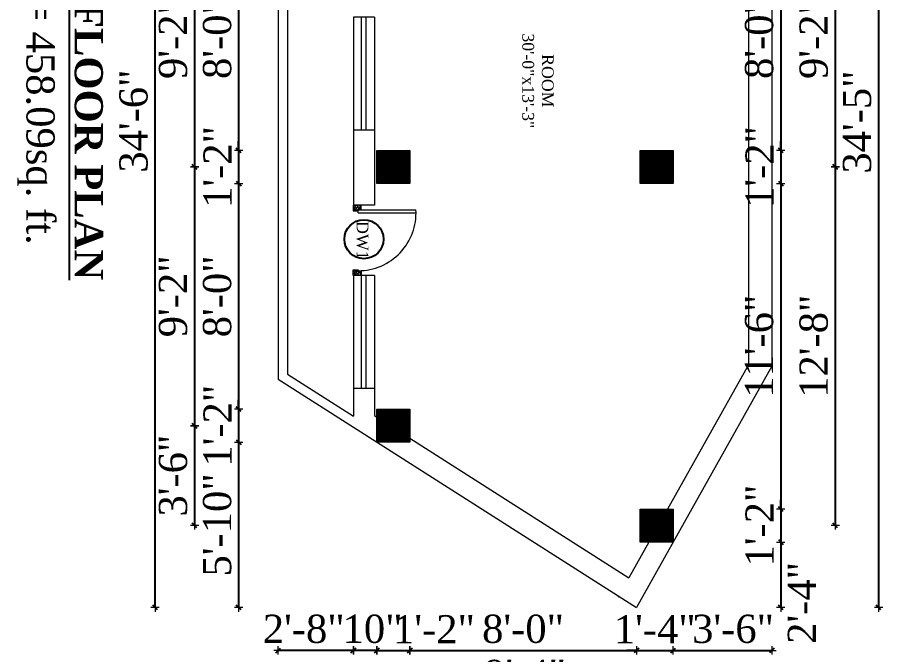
# Model space of a CAD drawing. Header units: inches. Extents: x 4069 to 291496, y -47643 to 12535.
# Drawn here: x 32936.8 to 33304.8, y 2603.1 to 2874.1 of the extents above; entities that cross this region are included whole.
import ezdxf

# ---------------------------------------------------------------- set-up
doc = ezdxf.new("R2010")
doc.units = ezdxf.units.IN
doc.header["$LTSCALE"] = 5
doc.header["$MEASUREMENT"] = 0
for name, color, linetype, lineweight in [('A-WALL', 7, 'Continuous', 9), ('Dimension', 7, 'Continuous', 18), ('DOOR', 62, 'Continuous', 0)]:
    doc.layers.add(name, color=color, linetype=linetype, lineweight=lineweight)
doc.layers.add('dim line', color=7, linetype='Continuous', lineweight=15, true_color=0xfab2b2)
doc.layers.add('TEXT', color=6, linetype='Continuous')
doc.layers.add('WALL', color=7, linetype='Continuous')
doc.styles.add('ordinary', font='times.ttf')
doc.dimstyles.new('Copy of 96', dxfattribs={"dimtxt": 7, "dimasz": 4, "dimexe": 0.5, "dimexo": 0.5, "dimgap": 3, "dimtad": 1, "dimdec": 1, "dimzin": 11, "dimdsep": 46, "dimlunit": 4, "dimtxsty": 'ordinary', "dimblk": 'OBLIQUE', "dimcen": 0.09, "dimse1": 1, "dimse2": 1, "dimclrt": 6, "dimazin": 0, "dimtfac": 1, "dimtdec": 1, "dimtix": 1, "dimtmove": 2, "dimatfit": 3, "dimldrblk": 'leader', "dimfxl": 0.5, "dimfxlon": 1, "dimtolj": 1, "dimtzin": 0, "dimarcsym": 0})
pattern_1 = [(315, (31599.98636, 27349.18129), (0.08838834765, 0.08838834765), [])]

# ---------------------------------------------------------------- blocks, each defined once
blk = doc.blocks.new('oblique')
at = {"color": 0, "lineweight": -2}
blk.add_line((0.25, 0.25), (-0.25, -0.25), dxfattribs=at)
at = {"layer": 'dim line', "lineweight": 9}
for p, q in [((-0.4375, 0), (0.4375, 0)), ((0, 0.4375), (0, -0.4375))]:
    blk.add_line(p, q, dxfattribs=at)
blk = doc.blocks.new('*D1223')
at = {"layer": 'A-WALL', "color": 0, "lineweight": -2, "ltscale": 5, "transparency": 16777216}
blk.add_line((33030.95, 2913.1), (33030.95, 2817.48), dxfattribs=at)
at = {"layer": 'Defpoints', "color": 0, "ltscale": 5, "transparency": 16777216}
for p in [(33089.71, 2913.1, -58.17), (33030.95, 2817.48), (33089.71, 2817.48, -58.17)]:
    blk.add_point(p, dxfattribs=at)
at = {"layer": 'A-WALL', "color": 0, "lineweight": -2, "ltscale": 5, "transparency": 16777216, "xscale": 4, "yscale": 4, "zscale": 4}
for p, rotation in [((33030.95, 2913.1), 90), ((33030.95, 2817.48), 270)]:
    blk.add_blockref('oblique', p, dxfattribs=dict(at, rotation=rotation))
at = {"layer": 'A-WALL', "color": 6, "ltscale": 5, "transparency": 16777216, "insert": (33021.85, 2865.29), "char_height": 12, "attachment_point": 5, "rotation": 90, "style": 'ordinary'}
blk.add_mtext('\\A1;8\'-0"', dxfattribs=at)
blk = doc.blocks.new('_OBLIQUE')
at = {"color": 0, "linetype": 'ByBlock'}
blk.add_line((-0.5, -0.5), (0.5, 0.5), dxfattribs=at)
blk = doc.blocks.new('leader')
at = {"layer": 'Dimension'}
for p, q in [((0, -4.328), (0, 4.328)), ((-4.424, 0), (4.424, 0))]:
    blk.add_line(p, q, dxfattribs=at)
blk = doc.blocks.new('*D1224')
at = {"layer": 'A-WALL', "color": 0, "lineweight": -2, "ltscale": 5, "transparency": 16777216}
for p, q in [((33030.95, 2817.48), (33030.95, 2821.48)), ((33030.95, 2817.48), (33030.95, 2803.48)), ((33030.95, 2803.48), (33030.95, 2799.48))]:
    blk.add_line(p, q, dxfattribs=at)
at = {"layer": 'Defpoints', "color": 0, "ltscale": 5, "transparency": 16777216}
for p in [(33089.71, 2817.48, -58.17), (33030.95, 2803.48), (33089.71, 2803.48, -58.17)]:
    blk.add_point(p, dxfattribs=at)
at = {"layer": 'A-WALL', "color": 0, "lineweight": -2, "ltscale": 5, "transparency": 16777216, "xscale": 4, "yscale": 4, "zscale": 4}
for p, rotation in [((33030.95, 2817.48), 270), ((33030.95, 2803.48), 90)]:
    blk.add_blockref('oblique', p, dxfattribs=dict(at, rotation=rotation))
at = {"layer": 'A-WALL', "color": 6, "ltscale": 5, "transparency": 16777216, "insert": (33021.95, 2810.48), "char_height": 12, "attachment_point": 5, "rotation": 90, "style": 'ordinary'}
blk.add_mtext('\\A1;1\'-2"', dxfattribs=at)
blk = doc.blocks.new('*D1225')
at = {"layer": 'A-WALL', "color": 0, "lineweight": -2, "ltscale": 5, "transparency": 16777216}
blk.add_line((33030.95, 2803.48), (33030.95, 2707.48), dxfattribs=at)
at = {"layer": 'Defpoints', "color": 0, "ltscale": 5, "transparency": 16777216}
for p in [(33089.71, 2803.48, -58.17), (33030.95, 2707.48), (33089.71, 2707.48)]:
    blk.add_point(p, dxfattribs=at)
at = {"layer": 'A-WALL', "color": 0, "lineweight": -2, "ltscale": 5, "transparency": 16777216, "xscale": 4, "yscale": 4, "zscale": 4}
for p, rotation in [((33030.95, 2803.48), 90), ((33030.95, 2707.48), 270)]:
    blk.add_blockref('oblique', p, dxfattribs=dict(at, rotation=rotation))
at = {"layer": 'A-WALL', "color": 6, "ltscale": 5, "transparency": 16777216, "insert": (33021.85, 2755.48), "char_height": 12, "attachment_point": 5, "rotation": 90, "style": 'ordinary'}
blk.add_mtext('\\A1;8\'-0"', dxfattribs=at)
blk = doc.blocks.new('*D1226')
at = {"layer": 'A-WALL', "color": 0, "lineweight": -2, "ltscale": 5, "transparency": 16777216}
for p, q in [((33030.95, 2707.48), (33030.95, 2711.48)), ((33030.95, 2707.48), (33030.95, 2693.48)), ((33030.95, 2693.48), (33030.95, 2689.48))]:
    blk.add_line(p, q, dxfattribs=at)
at = {"layer": 'Defpoints', "color": 0, "ltscale": 5, "transparency": 16777216}
for p in [(33089.71, 2707.48), (33030.95, 2693.48), (33089.71, 2693.48, -58.17)]:
    blk.add_point(p, dxfattribs=at)
at = {"layer": 'A-WALL', "color": 0, "lineweight": -2, "ltscale": 5, "transparency": 16777216, "xscale": 4, "yscale": 4, "zscale": 4}
for p, rotation in [((33030.95, 2707.48), 270), ((33030.95, 2693.48), 90)]:
    blk.add_blockref('oblique', p, dxfattribs=dict(at, rotation=rotation))
at = {"layer": 'A-WALL', "color": 6, "ltscale": 5, "transparency": 16777216, "insert": (33021.95, 2700.48), "char_height": 12, "attachment_point": 5, "rotation": 90, "style": 'ordinary'}
blk.add_mtext('\\A1;1\'-2"', dxfattribs=at)
blk = doc.blocks.new('*D1227')
at = {"layer": 'A-WALL', "color": 0, "lineweight": -2, "ltscale": 5, "transparency": 16777216}
blk.add_line((33012.2, 2920.1), (33012.2, 2810.48), dxfattribs=at)
at = {"layer": 'Defpoints', "color": 0, "ltscale": 5, "transparency": 16777216}
for p in [(33096.71, 2920.1, -58.17), (33012.2, 2810.48), (33096.71, 2810.48, -58.17)]:
    blk.add_point(p, dxfattribs=at)
at = {"layer": 'A-WALL', "color": 0, "lineweight": -2, "ltscale": 5, "transparency": 16777216, "xscale": 4, "yscale": 4, "zscale": 4}
for p, rotation in [((33012.2, 2920.1), 90), ((33012.2, 2810.48), 270)]:
    blk.add_blockref('oblique', p, dxfattribs=dict(at, rotation=rotation))
at = {"layer": 'A-WALL', "color": 6, "ltscale": 5, "transparency": 16777216, "insert": (33003.08, 2865.29), "char_height": 12, "attachment_point": 5, "rotation": 90, "style": 'ordinary'}
blk.add_mtext('\\A1;9\'-2"', dxfattribs=at)
blk = doc.blocks.new('*D1228')
at = {"layer": 'A-WALL', "color": 0, "lineweight": -2, "ltscale": 5, "transparency": 16777216}
blk.add_line((33012.2, 2810.48), (33012.2, 2700.48), dxfattribs=at)
at = {"layer": 'Defpoints', "color": 0, "ltscale": 5, "transparency": 16777216}
for p in [(33096.71, 2810.48, -58.17), (33012.2, 2700.48), (33096.71, 2700.48, -58.17)]:
    blk.add_point(p, dxfattribs=at)
at = {"layer": 'A-WALL', "color": 0, "lineweight": -2, "ltscale": 5, "transparency": 16777216, "xscale": 4, "yscale": 4, "zscale": 4}
for p, rotation in [((33012.2, 2810.48), 90), ((33012.2, 2700.48), 270)]:
    blk.add_blockref('oblique', p, dxfattribs=dict(at, rotation=rotation))
at = {"layer": 'A-WALL', "color": 6, "ltscale": 5, "transparency": 16777216, "insert": (33003.08, 2755.48), "char_height": 12, "attachment_point": 5, "rotation": 90, "style": 'ordinary'}
blk.add_mtext('\\A1;9\'-2"', dxfattribs=at)
blk = doc.blocks.new('*D1117')
at = {"layer": 'A-WALL', "color": 0, "lineweight": -2, "ltscale": 5, "transparency": 16777216}
blk.add_line((32995.39, 2623.15), (32995.39, 3036.82), dxfattribs=at)
at = {"layer": 'Defpoints', "color": 0, "ltscale": 5, "transparency": 16777216}
for p in [(32995.39, 3036.82), (33089.71, 3036.82, -58.17), (33200.05, 2623.15, -58)]:
    blk.add_point(p, dxfattribs=at)
at = {"layer": 'A-WALL', "color": 0, "lineweight": -2, "ltscale": 5, "transparency": 16777216, "xscale": 4, "yscale": 4, "zscale": 4}
for p, rotation in [((32995.39, 3036.82), 90), ((32995.39, 2623.15), 270)]:
    blk.add_blockref('oblique', p, dxfattribs=dict(at, rotation=rotation))
at = {"layer": 'A-WALL', "color": 6, "ltscale": 5, "transparency": 16777216, "insert": (32986.29, 2829.98), "char_height": 12, "attachment_point": 5, "rotation": 90, "style": 'ordinary'}
blk.add_mtext('\\A1;34\'-6"', dxfattribs=at)
blk = doc.blocks.new('*D1231')
at = {"layer": 'A-WALL', "color": 0, "lineweight": -2, "ltscale": 5, "transparency": 16777216}
blk.add_line((33261.42, 2913.1), (33261.42, 2817.48), dxfattribs=at)
at = {"layer": 'Defpoints', "color": 0, "ltscale": 5, "transparency": 16777216}
for p in [(33215.71, 2913.1, -58.17), (33215.71, 2817.48, -58.17), (33261.42, 2817.48)]:
    blk.add_point(p, dxfattribs=at)
at = {"layer": 'A-WALL', "color": 0, "lineweight": -2, "ltscale": 5, "transparency": 16777216, "xscale": 4, "yscale": 4, "zscale": 4}
for p, rotation in [((33261.42, 2913.1), 90), ((33261.42, 2817.48), 270)]:
    blk.add_blockref('oblique', p, dxfattribs=dict(at, rotation=rotation))
at = {"layer": 'A-WALL', "color": 6, "ltscale": 5, "transparency": 16777216, "insert": (33252.31, 2865.29), "char_height": 12, "attachment_point": 5, "rotation": 90, "style": 'ordinary'}
blk.add_mtext('\\A1;8\'-0"', dxfattribs=at)
blk = doc.blocks.new('*D1232')
at = {"layer": 'A-WALL', "color": 0, "lineweight": -2, "ltscale": 5, "transparency": 16777216}
for p, q in [((33261.42, 2817.48), (33261.42, 2821.48)), ((33261.42, 2817.48), (33261.42, 2803.48)), ((33261.42, 2803.48), (33261.42, 2799.48))]:
    blk.add_line(p, q, dxfattribs=at)
at = {"layer": 'Defpoints', "color": 0, "ltscale": 5, "transparency": 16777216}
for p in [(33215.71, 2817.48, -58.17), (33215.71, 2803.48, -58.17), (33261.42, 2803.48)]:
    blk.add_point(p, dxfattribs=at)
at = {"layer": 'A-WALL', "color": 0, "lineweight": -2, "ltscale": 5, "transparency": 16777216, "xscale": 4, "yscale": 4, "zscale": 4}
for p, rotation in [((33261.42, 2817.48), 270), ((33261.42, 2803.48), 90)]:
    blk.add_blockref('oblique', p, dxfattribs=dict(at, rotation=rotation))
at = {"layer": 'A-WALL', "color": 6, "ltscale": 5, "transparency": 16777216, "insert": (33252.42, 2810.48), "char_height": 12, "attachment_point": 5, "rotation": 90, "style": 'ordinary'}
blk.add_mtext('\\A1;1\'-2"', dxfattribs=at)
blk = doc.blocks.new('*D1119')
at = {"layer": 'A-WALL', "color": 0, "lineweight": -2, "ltscale": 5, "transparency": 16777216}
blk.add_line((33261.42, 2803.48), (33261.42, 2665.03), dxfattribs=at)
at = {"layer": 'Defpoints', "color": 0, "ltscale": 5, "transparency": 16777216}
for p in [(33215.71, 2803.48, -58.17), (33215.71, 2665.03, -58.17), (33261.42, 2665.03)]:
    blk.add_point(p, dxfattribs=at)
at = {"layer": 'A-WALL', "color": 0, "lineweight": -2, "ltscale": 5, "transparency": 16777216, "xscale": 4, "yscale": 4, "zscale": 4}
for p, rotation in [((33261.42, 2803.48), 90), ((33261.42, 2665.03), 270)]:
    blk.add_blockref('oblique', p, dxfattribs=dict(at, rotation=rotation))
at = {"layer": 'A-WALL', "color": 6, "ltscale": 5, "transparency": 16777216, "insert": (33252.31, 2734.26), "char_height": 12, "attachment_point": 5, "rotation": 90, "style": 'ordinary'}
blk.add_mtext('\\A1;11\'-6"', dxfattribs=at)
blk = doc.blocks.new('*D1233')
at = {"layer": 'A-WALL', "color": 0, "lineweight": -2, "ltscale": 5, "transparency": 16777216}
for p, q in [((33261.42, 2665.03), (33261.42, 2669.03)), ((33261.42, 2665.03), (33261.42, 2651.03)), ((33261.42, 2651.03), (33261.42, 2647.03))]:
    blk.add_line(p, q, dxfattribs=at)
at = {"layer": 'Defpoints', "color": 0, "ltscale": 5, "transparency": 16777216}
for p in [(33215.71, 2665.03, -58.17), (33215.71, 2651.03, -58.17), (33261.42, 2651.03)]:
    blk.add_point(p, dxfattribs=at)
at = {"layer": 'A-WALL', "color": 0, "lineweight": -2, "ltscale": 5, "transparency": 16777216, "xscale": 4, "yscale": 4, "zscale": 4}
for p, rotation in [((33261.42, 2665.03), 270), ((33261.42, 2651.03), 90)]:
    blk.add_blockref('oblique', p, dxfattribs=dict(at, rotation=rotation))
at = {"layer": 'A-WALL', "color": 6, "ltscale": 5, "transparency": 16777216, "insert": (33252.42, 2658.03), "char_height": 12, "attachment_point": 5, "rotation": 90, "style": 'ordinary'}
blk.add_mtext('\\A1;1\'-2"', dxfattribs=at)
blk = doc.blocks.new('*D1234')
at = {"layer": 'A-WALL', "color": 0, "lineweight": -2, "ltscale": 5, "transparency": 16777216}
blk.add_line((33284.61, 2920.1), (33284.61, 2810.48), dxfattribs=at)
at = {"layer": 'Defpoints', "color": 0, "ltscale": 5, "transparency": 16777216}
for p in [(33208.71, 2920.1, -58.17), (33208.71, 2810.48, -58.17), (33284.61, 2810.48)]:
    blk.add_point(p, dxfattribs=at)
at = {"layer": 'A-WALL', "color": 0, "lineweight": -2, "ltscale": 5, "transparency": 16777216, "xscale": 4, "yscale": 4, "zscale": 4}
for p, rotation in [((33284.61, 2920.1), 90), ((33284.61, 2810.48), 270)]:
    blk.add_blockref('oblique', p, dxfattribs=dict(at, rotation=rotation))
at = {"layer": 'A-WALL', "color": 6, "ltscale": 5, "transparency": 16777216, "insert": (33275.49, 2865.29), "char_height": 12, "attachment_point": 5, "rotation": 90, "style": 'ordinary'}
blk.add_mtext('\\A1;9\'-2"', dxfattribs=at)
blk = doc.blocks.new('*D1257')
at = {"layer": 'A-WALL', "color": 0, "lineweight": -2, "ltscale": 5, "transparency": 16777216}
blk.add_line((33284.61, 2810.48), (33284.61, 2658.03), dxfattribs=at)
at = {"layer": 'Defpoints', "color": 0, "ltscale": 5, "transparency": 16777216}
for p in [(33208.71, 2810.48, -58.17), (33208.71, 2658.03, -58.17), (33284.61, 2658.03)]:
    blk.add_point(p, dxfattribs=at)
at = {"layer": 'A-WALL', "color": 0, "lineweight": -2, "ltscale": 5, "transparency": 16777216, "xscale": 4, "yscale": 4, "zscale": 4}
for p, rotation in [((33284.61, 2810.48), 90), ((33284.61, 2658.03), 270)]:
    blk.add_blockref('oblique', p, dxfattribs=dict(at, rotation=rotation))
at = {"layer": 'A-WALL', "color": 6, "ltscale": 5, "transparency": 16777216, "insert": (33275.51, 2734.26), "char_height": 12, "attachment_point": 5, "rotation": 90, "style": 'ordinary'}
blk.add_mtext('\\A1;12\'-8"', dxfattribs=at)
blk = doc.blocks.new('*D1137')
at = {"layer": 'A-WALL', "color": 0, "lineweight": -2, "ltscale": 5, "transparency": 16777216}
blk.add_line((33303.04, 3035.99), (33303.04, 2623.15), dxfattribs=at)
at = {"layer": 'Defpoints', "color": 0, "ltscale": 5, "transparency": 16777216}
for p in [(33215.71, 3035.99, -58.17), (33200.05, 2623.15, -58), (33303.04, 2623.15)]:
    blk.add_point(p, dxfattribs=at)
at = {"layer": 'A-WALL', "color": 0, "lineweight": -2, "ltscale": 5, "transparency": 16777216, "xscale": 4, "yscale": 4, "zscale": 4}
for p, rotation in [((33303.04, 3035.99), 90), ((33303.04, 2623.15), 270)]:
    blk.add_blockref('oblique', p, dxfattribs=dict(at, rotation=rotation))
at = {"layer": 'A-WALL', "color": 6, "ltscale": 5, "transparency": 16777216, "insert": (33293.94, 2829.57), "char_height": 12, "attachment_point": 5, "rotation": 90, "style": 'ordinary'}
blk.add_mtext('\\A1;34\'-5"', dxfattribs=at)
blk = doc.blocks.new('*D1259')
at = {"layer": 'A-WALL', "color": 0, "lineweight": -2, "ltscale": 5, "transparency": 16777216}
blk.add_line((33261.42, 2651.03), (33261.42, 2623.15), dxfattribs=at)
at = {"layer": 'Defpoints', "color": 0, "ltscale": 5, "transparency": 16777216}
for p in [(33215.71, 2651.03, -58.17), (33200.05, 2623.15, -58), (33261.42, 2623.15)]:
    blk.add_point(p, dxfattribs=at)
at = {"layer": 'A-WALL', "color": 0, "lineweight": -2, "ltscale": 5, "transparency": 16777216, "xscale": 4, "yscale": 4, "zscale": 4}
for p, rotation in [((33261.42, 2651.03), 90), ((33261.42, 2623.15), 270)]:
    blk.add_blockref('oblique', p, dxfattribs=dict(at, rotation=rotation))
at = {"layer": 'A-WALL', "color": 6, "ltscale": 5, "transparency": 16777216, "insert": (33270.42, 2625.15), "char_height": 12, "attachment_point": 5, "rotation": 90, "style": 'ordinary'}
blk.add_mtext('\\A1;2\'-4"', dxfattribs=at)
blk = doc.blocks.new('*D1260')
at = {"layer": 'A-WALL', "color": 0, "lineweight": -2, "ltscale": 5, "transparency": 16777216}
blk.add_line((33030.95, 2693.48), (33030.95, 2623.15), dxfattribs=at)
at = {"layer": 'Defpoints', "color": 0, "ltscale": 5, "transparency": 16777216}
for p in [(33089.71, 2693.48, -58.17), (33030.95, 2623.15), (33200.05, 2623.15, -116.34)]:
    blk.add_point(p, dxfattribs=at)
at = {"layer": 'A-WALL', "color": 0, "lineweight": -2, "ltscale": 5, "transparency": 16777216, "xscale": 4, "yscale": 4, "zscale": 4}
for p, rotation in [((33030.95, 2693.48), 90), ((33030.95, 2623.15), 270)]:
    blk.add_blockref('oblique', p, dxfattribs=dict(at, rotation=rotation))
at = {"layer": 'A-WALL', "color": 6, "ltscale": 5, "transparency": 16777216, "insert": (33021.85, 2658.31), "char_height": 12, "attachment_point": 5, "rotation": 90, "style": 'ordinary'}
blk.add_mtext('\\A1;5\'-10"', dxfattribs=at)
blk = doc.blocks.new('*D1142')
at = {"layer": 'A-WALL', "color": 0, "lineweight": -2, "ltscale": 5, "transparency": 16777216}
blk.add_line((33089.71, 2604.94), (33103.71, 2604.94), dxfattribs=at)
at = {"layer": 'Defpoints', "color": 0, "ltscale": 5, "transparency": 16777216}
for p in [(33089.71, 2693.48, -58.17), (33103.71, 2693.48, -58.17), (33103.71, 2604.94)]:
    blk.add_point(p, dxfattribs=at)
at = {"layer": 'A-WALL', "color": 0, "lineweight": -2, "ltscale": 5, "transparency": 16777216, "xscale": 4, "yscale": 4, "zscale": 4, "rotation": 180}
blk.add_blockref('oblique', (33089.71, 2604.94), dxfattribs=at)
at = {"layer": 'A-WALL', "color": 0, "lineweight": -2, "ltscale": 5, "transparency": 16777216, "xscale": 4, "yscale": 4, "zscale": 4}
blk.add_blockref('oblique', (33103.71, 2604.94), dxfattribs=at)
at = {"layer": 'A-WALL', "color": 6, "ltscale": 5, "transparency": 16777216, "insert": (33114.01, 2613.94), "char_height": 12, "attachment_point": 5, "style": 'ordinary'}
blk.add_mtext('\\A1;1\'-2"', dxfattribs=at)
blk = doc.blocks.new('*D1143')
at = {"layer": 'A-WALL', "color": 0, "lineweight": -2, "ltscale": 5, "transparency": 16777216}
blk.add_line((33079.71, 2563.77), (33257.71, 2563.77), dxfattribs=at)
at = {"layer": 'Defpoints', "color": 0, "ltscale": 5, "transparency": 16777216}
for p in [(33257.71, 2725.81, -58.17), (33079.71, 2699.86, -58.17), (33257.71, 2563.77)]:
    blk.add_point(p, dxfattribs=at)
at = {"layer": 'A-WALL', "color": 0, "lineweight": -2, "ltscale": 5, "transparency": 16777216, "xscale": 4, "yscale": 4, "zscale": 4, "rotation": 180}
blk.add_blockref('oblique', (33079.71, 2563.77), dxfattribs=at)
at = {"layer": 'A-WALL', "color": 0, "lineweight": -2, "ltscale": 5, "transparency": 16777216, "xscale": 4, "yscale": 4, "zscale": 4}
blk.add_blockref('oblique', (33257.71, 2563.77), dxfattribs=at)
at = {"layer": 'A-WALL', "color": 6, "ltscale": 5, "transparency": 16777216, "insert": (33168.71, 2572.87), "char_height": 12, "attachment_point": 5, "style": 'ordinary'}
blk.add_mtext('\\A1;14\'-10"', dxfattribs=at)
blk = doc.blocks.new('*D1144')
at = {"layer": 'A-WALL', "color": 0, "lineweight": -2, "ltscale": 5, "transparency": 16777216}
blk.add_line((33103.71, 2604.94), (33200.05, 2604.94), dxfattribs=at)
at = {"layer": 'Defpoints', "color": 0, "ltscale": 5, "transparency": 16777216}
for p in [(33103.71, 2693.48, -58.17), (33200.05, 2623.15, -116.34), (33200.05, 2604.94)]:
    blk.add_point(p, dxfattribs=at)
at = {"layer": 'A-WALL', "color": 0, "lineweight": -2, "ltscale": 5, "transparency": 16777216, "xscale": 4, "yscale": 4, "zscale": 4, "rotation": 180}
blk.add_blockref('oblique', (33103.71, 2604.94), dxfattribs=at)
at = {"layer": 'A-WALL', "color": 0, "lineweight": -2, "ltscale": 5, "transparency": 16777216, "xscale": 4, "yscale": 4, "zscale": 4}
blk.add_blockref('oblique', (33200.05, 2604.94), dxfattribs=at)
at = {"layer": 'A-WALL', "color": 6, "ltscale": 5, "transparency": 16777216, "insert": (33151.88, 2614.04), "char_height": 12, "attachment_point": 5, "style": 'ordinary'}
blk.add_mtext('\\A1;8\'-0"', dxfattribs=at)
blk = doc.blocks.new('*D1145')
at = {"layer": 'A-WALL', "color": 0, "lineweight": -2, "ltscale": 5, "transparency": 16777216}
for p, q in [((33200.05, 2604.94), (33196.05, 2604.94)), ((33200.05, 2604.94), (33215.71, 2604.94)), ((33215.71, 2604.94), (33219.71, 2604.94))]:
    blk.add_line(p, q, dxfattribs=at)
at = {"layer": 'Defpoints', "color": 0, "ltscale": 5, "transparency": 16777216}
for p in [(33215.71, 2651.03, -58.17), (33200.05, 2623.15, -116.34), (33215.71, 2604.94)]:
    blk.add_point(p, dxfattribs=at)
at = {"layer": 'A-WALL', "color": 0, "lineweight": -2, "ltscale": 5, "transparency": 16777216, "xscale": 4, "yscale": 4, "zscale": 4}
blk.add_blockref('oblique', (33200.05, 2604.94), dxfattribs=at)
at = {"layer": 'A-WALL', "color": 0, "lineweight": -2, "ltscale": 5, "transparency": 16777216, "xscale": 4, "yscale": 4, "zscale": 4, "rotation": 180}
blk.add_blockref('oblique', (33215.71, 2604.94), dxfattribs=at)
at = {"layer": 'A-WALL', "color": 6, "ltscale": 5, "transparency": 16777216, "insert": (33207.88, 2613.94), "char_height": 12, "attachment_point": 5, "style": 'ordinary'}
blk.add_mtext('\\A1;1\'-4"', dxfattribs=at)
blk = doc.blocks.new('*D1146')
at = {"layer": 'A-WALL', "color": 0, "lineweight": -2, "ltscale": 5, "transparency": 16777216}
blk.add_line((33089.71, 2604.94), (33079.71, 2604.94), dxfattribs=at)
at = {"layer": 'Defpoints', "color": 0, "ltscale": 5, "transparency": 16777216}
for p in [(33079.71, 2699.86, -58), (33089.71, 2693.48, -58.17), (33079.71, 2604.94)]:
    blk.add_point(p, dxfattribs=at)
at = {"layer": 'A-WALL', "color": 0, "lineweight": -2, "ltscale": 5, "transparency": 16777216, "xscale": 4, "yscale": 4, "zscale": 4, "rotation": 180}
blk.add_blockref('oblique', (33079.71, 2604.94), dxfattribs=at)
at = {"layer": 'A-WALL', "color": 0, "lineweight": -2, "ltscale": 5, "transparency": 16777216, "xscale": 4, "yscale": 4, "zscale": 4}
blk.add_blockref('oblique', (33089.71, 2604.94), dxfattribs=at)
at = {"layer": 'A-WALL', "color": 6, "ltscale": 5, "transparency": 16777216, "insert": (33087.89, 2614.04), "char_height": 12, "attachment_point": 5, "style": 'ordinary'}
blk.add_mtext('\\A1;10"', dxfattribs=at)
blk = doc.blocks.new('*D1148')
at = {"layer": 'A-WALL', "color": 0, "lineweight": -2, "ltscale": 5, "transparency": 16777216}
blk.add_line((33096.71, 2585.76), (33208.71, 2585.76), dxfattribs=at)
at = {"layer": 'Defpoints', "color": 0, "ltscale": 5, "transparency": 16777216}
for p in [(33096.71, 2700.48, -58.17), (33208.71, 2658.03, -58.17), (33208.71, 2585.76)]:
    blk.add_point(p, dxfattribs=at)
at = {"layer": 'A-WALL', "color": 0, "lineweight": -2, "ltscale": 5, "transparency": 16777216, "xscale": 4, "yscale": 4, "zscale": 4, "rotation": 180}
blk.add_blockref('oblique', (33096.71, 2585.76), dxfattribs=at)
at = {"layer": 'A-WALL', "color": 0, "lineweight": -2, "ltscale": 5, "transparency": 16777216, "xscale": 4, "yscale": 4, "zscale": 4}
blk.add_blockref('oblique', (33208.71, 2585.76), dxfattribs=at)
at = {"layer": 'A-WALL', "color": 6, "ltscale": 5, "transparency": 16777216, "insert": (33152.71, 2594.88), "char_height": 12, "attachment_point": 5, "style": 'ordinary'}
blk.add_mtext('\\A1;9\'-4"', dxfattribs=at)
blk = doc.blocks.new('*D1149')
at = {"layer": 'A-WALL', "color": 0, "lineweight": -2, "ltscale": 5, "transparency": 16777216}
blk.add_line((33215.71, 2604.94), (33257.71, 2604.94), dxfattribs=at)
at = {"layer": 'Defpoints', "color": 0, "ltscale": 5, "transparency": 16777216}
for p in [(33257.71, 2725.81, -58.17), (33215.71, 2651.03, -58.17), (33257.71, 2604.94)]:
    blk.add_point(p, dxfattribs=at)
at = {"layer": 'A-WALL', "color": 0, "lineweight": -2, "ltscale": 5, "transparency": 16777216, "xscale": 4, "yscale": 4, "zscale": 4, "rotation": 180}
blk.add_blockref('oblique', (33215.71, 2604.94), dxfattribs=at)
at = {"layer": 'A-WALL', "color": 0, "lineweight": -2, "ltscale": 5, "transparency": 16777216, "xscale": 4, "yscale": 4, "zscale": 4}
blk.add_blockref('oblique', (33257.71, 2604.94), dxfattribs=at)
at = {"layer": 'A-WALL', "color": 6, "ltscale": 5, "transparency": 16777216, "insert": (33241.18, 2614.04), "char_height": 12, "attachment_point": 5, "style": 'ordinary'}
blk.add_mtext('\\A1;3\'-6"', dxfattribs=at)
blk = doc.blocks.new('*D1263')
at = {"layer": 'A-WALL', "color": 0, "lineweight": -2, "ltscale": 5, "transparency": 16777216}
blk.add_line((33079.71, 2604.94), (33047.71, 2604.94), dxfattribs=at)
at = {"layer": 'Defpoints', "color": 0, "ltscale": 5, "transparency": 16777216}
for p in [(33047.71, 2720.26, -58), (33079.71, 2699.86, -58), (33047.71, 2604.94)]:
    blk.add_point(p, dxfattribs=at)
at = {"layer": 'A-WALL', "color": 0, "lineweight": -2, "ltscale": 5, "transparency": 16777216, "xscale": 4, "yscale": 4, "zscale": 4, "rotation": 180}
blk.add_blockref('oblique', (33047.71, 2604.94), dxfattribs=at)
at = {"layer": 'A-WALL', "color": 0, "lineweight": -2, "ltscale": 5, "transparency": 16777216, "xscale": 4, "yscale": 4, "zscale": 4}
blk.add_blockref('oblique', (33079.71, 2604.94), dxfattribs=at)
at = {"layer": 'A-WALL', "color": 6, "ltscale": 5, "transparency": 16777216, "insert": (33058.62, 2614.04), "char_height": 12, "attachment_point": 5, "style": 'ordinary'}
blk.add_mtext('\\A1;2\'-8"', dxfattribs=at)
blk = doc.blocks.new('*D1150')
at = {"layer": 'A-WALL', "color": 0, "lineweight": -2, "ltscale": 5, "transparency": 16777216}
for p, q in [((33047.71, 2563.77), (33043.71, 2563.77)), ((33079.71, 2563.77), (33047.71, 2563.77)), ((33079.71, 2563.77), (33083.71, 2563.77))]:
    blk.add_line(p, q, dxfattribs=at)
at = {"layer": 'Defpoints', "color": 0, "ltscale": 5, "transparency": 16777216}
for p in [(33047.71, 2720.26, -58), (33079.71, 2699.86, -58.17), (33047.71, 2563.77)]:
    blk.add_point(p, dxfattribs=at)
at = {"layer": 'A-WALL', "color": 0, "lineweight": -2, "ltscale": 5, "transparency": 16777216, "xscale": 4, "yscale": 4, "zscale": 4}
blk.add_blockref('oblique', (33047.71, 2563.77), dxfattribs=at)
at = {"layer": 'A-WALL', "color": 0, "lineweight": -2, "ltscale": 5, "transparency": 16777216, "xscale": 4, "yscale": 4, "zscale": 4, "rotation": 180}
blk.add_blockref('oblique', (33079.71, 2563.77), dxfattribs=at)
at = {"layer": 'A-WALL', "color": 6, "ltscale": 5, "transparency": 16777216, "insert": (33063.71, 2572.87), "char_height": 12, "attachment_point": 5, "style": 'ordinary'}
blk.add_mtext('\\A1;2\'-8"', dxfattribs=at)
blk = doc.blocks.new('*D1264')
at = {"layer": 'A-WALL', "color": 0, "lineweight": -2, "ltscale": 5, "transparency": 16777216}
blk.add_line((33012.2, 2700.48), (33012.2, 2658.03), dxfattribs=at)
at = {"layer": 'Defpoints', "color": 0, "ltscale": 5, "transparency": 16777216}
for p in [(33096.71, 2700.48, -58.17), (33012.2, 2658.03), (33208.71, 2658.03, -58.17)]:
    blk.add_point(p, dxfattribs=at)
at = {"layer": 'A-WALL', "color": 0, "lineweight": -2, "ltscale": 5, "transparency": 16777216, "xscale": 4, "yscale": 4, "zscale": 4}
for p, rotation in [((33012.2, 2700.48), 90), ((33012.2, 2658.03), 270)]:
    blk.add_blockref('oblique', p, dxfattribs=dict(at, rotation=rotation))
at = {"layer": 'A-WALL', "color": 6, "ltscale": 5, "transparency": 16777216, "insert": (33003.09, 2679.26), "char_height": 12, "attachment_point": 5, "rotation": 90, "style": 'ordinary'}
blk.add_mtext('\\A1;3\'-6"', dxfattribs=at)
blk = doc.blocks.new('A$C27B36B59')
at = {"layer": 'DOOR'}
for p, q in [((0, 4), (0, 0)), ((2.5, 4), (0, 4)), ((0, 0), (3, 0)), ((2.5, 2.5), (2.5, 4)), ((3, 2.5), (2.5, 2.5)), ((3, 0), (3, 2.5))]:
    blk.add_line(p, q, dxfattribs=at)
for centre, radius, start, end in [((-1.4, -0.54), 4.75, 22.1411, 72.838), ((1.34, 2.09), 1.64, 45.138, 144.8948), ((2.21, 0.3), 2.49, 83.3149, 152.658), ((0.13, 0.37), 2.05, 349.4875, 93.6805), ((1.96, -0.47), 2.01, 58.7447, 166.495), ((-0.06, 0.32), 1.13, 343.542, 86.947), ((2.08, -0.4), 1.17, 38.2816, 160.1519)]:
    blk.add_arc(centre, radius, start, end, dxfattribs=at)
blk = doc.blocks.new('D2')
at = {"layer": 'DOOR'}
for p, q in [((74473.95, 24047.59), (74473.95, 24018.09)), ((74473.95, 24047.59), (74475.45, 24047.59)), ((74475.45, 24047.59), (74475.45, 24018.13))]:
    blk.add_line(p, q, dxfattribs=at)
blk.add_arc((74473.95, 24047.59), 29.5, 180, 272.9146, dxfattribs=at)
at = {"layer": 'DOOR', "xscale": -1, "rotation": 180}
blk.add_blockref('A$C27B36B59', (74441.95, 24050.09), dxfattribs=at)
at = {"layer": 'DOOR', "rotation": 180}
blk.add_blockref('A$C27B36B59', (74477.95, 24050.09), dxfattribs=at)

msp = doc.modelspace()

# ---------------------------------------------------------------- hatches: boundary and pattern name
at = {"layer": 'A-WALL', "ltscale": 5}
h = msp.add_hatch(dxfattribs=at)
h.set_pattern_fill('ANSI31', color=256, angle=270)
h.set_pattern_definition(pattern_1)
h.paths.add_polyline_path([(33103.7075, 2817.48215), (33089.7075, 2817.48215), (33089.7075, 2803.48215), (33103.7075, 2803.48215)])
h = msp.add_hatch(dxfattribs=at)
h.set_pattern_fill('ANSI31', color=256, angle=270)
h.set_pattern_definition(pattern_1)
h.paths.add_polyline_path([(33201.7075, 2817.48215), (33201.7075, 2803.48215), (33215.7075, 2803.48215), (33215.7075, 2817.48215)])
h = msp.add_hatch(dxfattribs=at)
h.set_pattern_fill('ANSI31', color=256, angle=270)
h.set_pattern_definition(pattern_1)
h.paths.add_polyline_path([(33103.7075, 2707.48215), (33089.7075, 2707.48215), (33089.7075, 2693.48215), (33103.7075, 2693.48215)])
h = msp.add_hatch(dxfattribs=at)
h.set_pattern_fill('ANSI31', color=256, angle=270)
h.set_pattern_definition(pattern_1)
h.paths.add_polyline_path([(33201.7075, 2665.02853), (33201.7075, 2651.02853), (33215.7075, 2651.02853), (33215.7075, 2665.02853)])

# ---------------------------------------------------------------- linework, layer by layer
for p, q in [((33047.7075, 3037.09002), (33047.7075, 2720.25555)), ((33257.7075, 3035.71888), (33257.7075, 2725.80797)), ((33051.7075, 3033.06382), (33051.7075, 2722.4493)), ((33247.7075, 3026.78398), (33247.7075, 2726.38197)), ((33079.7075, 2874.10327), (33079.7075, 2794.29271)), ((33088.7075, 2874.10327), (33079.7075, 2874.10327)), ((33083.2075, 2826.10327), (33083.2075, 2874.10327)), ((33085.2075, 2826.10327), (33085.2075, 2874.10327)), ((33088.7075, 2874.10327), (33088.7075, 2794.29271)), ((33088.7075, 2826.10327), (33079.7075, 2826.10327)), ((33088.7075, 2794.29271), (33079.7075, 2794.29271)), ((33079.7075, 2764.29271), (33079.7075, 2704.60037)), ((33088.7075, 2764.29271), (33079.7075, 2764.29271)), ((33083.2075, 2716.29271), (33083.2075, 2764.29271)), ((33085.2075, 2716.29271), (33085.2075, 2764.29271)), ((33088.7075, 2764.29271), (33088.7075, 2704.79271)), ((33257.7075, 2725.80797), (33200.04674, 2623.14511)), ((33247.7075, 2726.38197), (33213.22708, 2664.99084)), ((33047.7075, 2720.25555), (33200.04674, 2623.14511)), ((33051.7075, 2722.4493), (33079.7075, 2704.60037)), ((33088.7075, 2716.29271), (33079.7075, 2716.29271)), ((33088.7075, 2704.79271), (33089.7075, 2704.15525)), ((33103.7075, 2695.23078), (33196.8599, 2635.84969)), ((33215.7075, 2651.02853), (33215.7075, 2665.02853)), ((33205.38512, 2651.02853), (33196.8599, 2635.84969)), ((33192.44575, 2627.99045), (33192.19972, 2627.55241))]:
    msp.add_line(p, q, dxfattribs=at)
at = {"layer": 'A-WALL', "ltscale": 5, "elevation": -0.16904}
for points in [[(33103.7075, 2817.48215), (33103.7075, 2803.48215), (33089.7075, 2803.48215), (33089.7075, 2817.48215)], [(33215.7075, 2817.48215), (33215.7075, 2803.48215), (33201.7075, 2803.48215), (33201.7075, 2817.48215)], [(33103.7075, 2707.48215), (33103.7075, 2693.48215), (33089.7075, 2693.48215), (33089.7075, 2707.48215)], [(33215.7075, 2665.02853), (33215.7075, 2651.02853), (33201.7075, 2651.02853), (33201.7075, 2665.02853)]]:
    msp.add_lwpolyline(points, close=True, dxfattribs=at)
at = {"layer": 'TEXT'}
msp.add_circle((33084.2075, 2779.76648, -0.16904), 8.29786, dxfattribs=at)

# ---------------------------------------------------------------- block references
at = {"layer": 'WALL', "color": 2, "linetype": 'ByBlock', "xscale": 0.8332999999984168, "yscale": 0.8333000000000084, "zscale": 0.8333, "rotation": 89.99999999999999}
msp.add_blockref('D2', (53120.64577, -59268.18404, -0.16904), dxfattribs=at)

# ---------------------------------------------------------------- texts
at = {"layer": 'TEXT', "style": 'ordinary'}
msp.add_text('DW1', height=5, rotation=270.0003881, dxfattribs=at).set_placement((33081.14339, 2787.4789, -0.16904))
at = {"layer": 'TEXT', "char_height": 12, "width": 219.8150831, "attachment_point": 8, "rotation": 269.9996119, "style": 'ordinary'}
for s, insert in [('{\\fTimes New Roman|b1|i0|c0|p18;\\LTHIRD FLOOR PLAN}', (32961.06923, 2853.44966, 58)), ('AREA = 458.09sq. ft.', (32936.82848, 2857.03443, 58))]:
    msp.add_mtext(s, dxfattribs=dict(at, insert=insert))
at = {"layer": 'TEXT', "insert": (33151.48755, 2847.10852, 58), "char_height": 5, "attachment_point": 8, "rotation": 269.9996119, "style": 'ordinary'}
msp.add_mtext_dynamic_manual_height_columns('ROOM\\P30\'-0"x13\'-3"', width=101.5687276, gutter_width=1720.71691, heights=[0], dxfattribs=at)

# ---------------------------------------------------------------- dimensions: what is measured, and where the dimension line sits
at = {"layer": 'A-WALL', "ltscale": 5}
for base, p1, p2, picture, middle in [((32995.39086, 3036.81579, 58), (33200.04674, 2623.14511), (33089.7075, 3036.81579, -0.16904), '*D1117', (32986.28704, 2829.98045, 58)), ((33303.04261, 2623.14511, 58), (33215.7075, 3035.99311, -0.16904), (33200.04674, 2623.14511), '*D1137', (33293.93879, 2829.56911, 58)), ((33012.19812, 2810.48215, 58), (33096.7075, 2920.10327, -0.16904), (33096.7075, 2810.48215, -0.16904), '*D1227', (33003.07699, 2865.29271, 58)), ((33284.60981, 2810.48215, 58), (33208.7075, 2920.10327, -0.16904), (33208.7075, 2810.48215, -0.16904), '*D1234', (33275.48868, 2865.29271, 58)), ((33030.95091, 2817.48215, 58), (33089.7075, 2913.10327, -0.16904), (33089.7075, 2817.48215, -0.16904), '*D1223', (33021.84709, 2865.29271, 58)), ((33261.41663, 2817.48215, 58), (33215.7075, 2913.10327, -0.16904), (33215.7075, 2817.48215, -0.16904), '*D1231', (33252.3128, 2865.29271, 58)), ((33030.95091, 2803.48215, 58), (33089.7075, 2817.48215, -0.16904), (33089.7075, 2803.48215, -0.16904), '*D1224', (33021.95091, 2810.48215, 58)), ((33261.41663, 2803.48215, 58), (33215.7075, 2817.48215, -0.16904), (33215.7075, 2803.48215, -0.16904), '*D1232', (33252.41663, 2810.48215, 58)), ((33012.19812, 2700.48215, 58), (33096.7075, 2810.48215, -0.16904), (33096.7075, 2700.48215, -0.16904), '*D1228', (33003.07699, 2755.48215, 58)), ((33284.60981, 2658.02853, 58), (33208.7075, 2810.48215, -0.16904), (33208.7075, 2658.02853, -0.16904), '*D1257', (33275.50599, 2734.25534, 58)), ((33030.95091, 2707.48215, 58), (33089.7075, 2803.48215, -0.16904), (33089.7075, 2707.48215, 58), '*D1225', (33021.84709, 2755.48215, 58)), ((33261.41663, 2665.02853, 58), (33215.7075, 2803.48215, -0.16904), (33215.7075, 2665.02853, -0.16904), '*D1119', (33252.3128, 2734.25534, 58)), ((33030.95091, 2693.48215, 58), (33089.7075, 2707.48215, 58), (33089.7075, 2693.48215, -0.16904), '*D1226', (33021.95091, 2700.48215, 58)), ((33012.19812, 2658.02853, 58), (33096.7075, 2700.48215, -0.16904), (33208.7075, 2658.02853, -0.16904), '*D1264', (33003.0943, 2679.25534, 58)), ((33030.95091, 2623.14511, 58), (33089.7075, 2693.48215, -0.16904), (33200.04674, 2623.14511, -58.33808), '*D1260', (33021.84709, 2658.31363, 58)), ((33261.41663, 2651.02853, 58), (33215.7075, 2665.02853, -0.16904), (33215.7075, 2651.02853, -0.16904), '*D1233', (33252.41663, 2658.02853, 58))]:
    dim = msp.add_linear_dim(base=base, p1=p1, p2=p2, angle=270, dimstyle='Copy of 96', override={"dimtxt": 12, "dimdec": 0, "dimblk": 'oblique', "dimtdec": 0, "dimarcsym": 1}, dxfattribs=at)
    dim.commit()
    dim.dimension.update_dxf_attribs({"geometry": picture, "text_midpoint": middle})
for base, p1, p2, picture, middle in [((33257.7075, 2563.76665, 58), (33079.7075, 2699.85677, -0.16904), (33257.7075, 2725.80797, -0.16904), '*D1143', (33168.7075, 2572.87047, 58)), ((33047.7075, 2563.76665, 58), (33079.7075, 2699.85677, -0.16904), (33047.7075, 2720.25555), '*D1150', (33063.7075, 2572.87047, 58)), ((33208.7075, 2585.76062, 58), (33096.7075, 2700.48215, -0.16904), (33208.7075, 2658.02853, -0.16904), '*D1148', (33152.7075, 2594.88175, 58)), ((33200.04674, 2604.93589, 58), (33103.7075, 2693.48215, -0.16904), (33200.04674, 2623.14511, -58.33808), '*D1144', (33151.87712, 2614.03971, 58)), ((33215.7075, 2604.93589, 58), (33200.04674, 2623.14511, -58.33808), (33215.7075, 2651.02853, -0.16904), '*D1145', (33207.87712, 2613.93589, 58))]:
    dim = msp.add_linear_dim(base=base, p1=p1, p2=p2, dimstyle='Copy of 96', override={"dimtxt": 12, "dimdec": 0, "dimblk": 'oblique', "dimtdec": 0, "dimarcsym": 1}, dxfattribs=at)
    dim.commit()
    dim.dimension.update_dxf_attribs({"geometry": picture, "text_midpoint": middle})
for base, p1, p2, picture, middle in [((33257.7075, 2604.93589, 58), (33215.7075, 2651.02853, -0.16904), (33257.7075, 2725.80797, -0.16904), '*D1149', (33241.17511, 2614.03971, 58)), ((33047.7075, 2604.93589, 58), (33079.7075, 2699.85677), (33047.7075, 2720.25555), '*D1263', (33058.61857, 2614.03971, 58)), ((33079.7075, 2604.93589, 58), (33089.7075, 2693.48215, -0.16904), (33079.7075, 2699.85677), '*D1146', (33087.89477, 2614.03971, 58)), ((33103.7075, 2604.93589, 58), (33089.7075, 2693.48215, -0.16904), (33103.7075, 2693.48215, -0.16904), '*D1142', (33114.00949, 2613.93589, 58))]:
    dim = msp.add_linear_dim(base=base, p1=p1, p2=p2, dimstyle='Copy of 96', override={"dimtxt": 12, "dimdec": 0, "dimblk": 'oblique', "dimtdec": 0, "dimarcsym": 1}, dxfattribs=at)
    dim.commit()
    dim.dimension.update_dxf_attribs({"geometry": picture, "text_midpoint": middle, "dimtype": 160})
dim = msp.add_linear_dim(base=(33261.41663, 2623.14511, 58), p1=(33215.7075, 2651.02853, -0.16904), p2=(33200.04674, 2623.14511), angle=270, dimstyle='Copy of 96', override={"dimtxt": 12, "dimdec": 0, "dimblk": 'oblique', "dimtdec": 0, "dimarcsym": 1}, dxfattribs=at)
dim.commit()
dim.dimension.update_dxf_attribs({"geometry": '*D1259', "text_midpoint": (33270.41663, 2625.1532, 58), "dimtype": 160})

doc.saveas('drawing.dxf')
